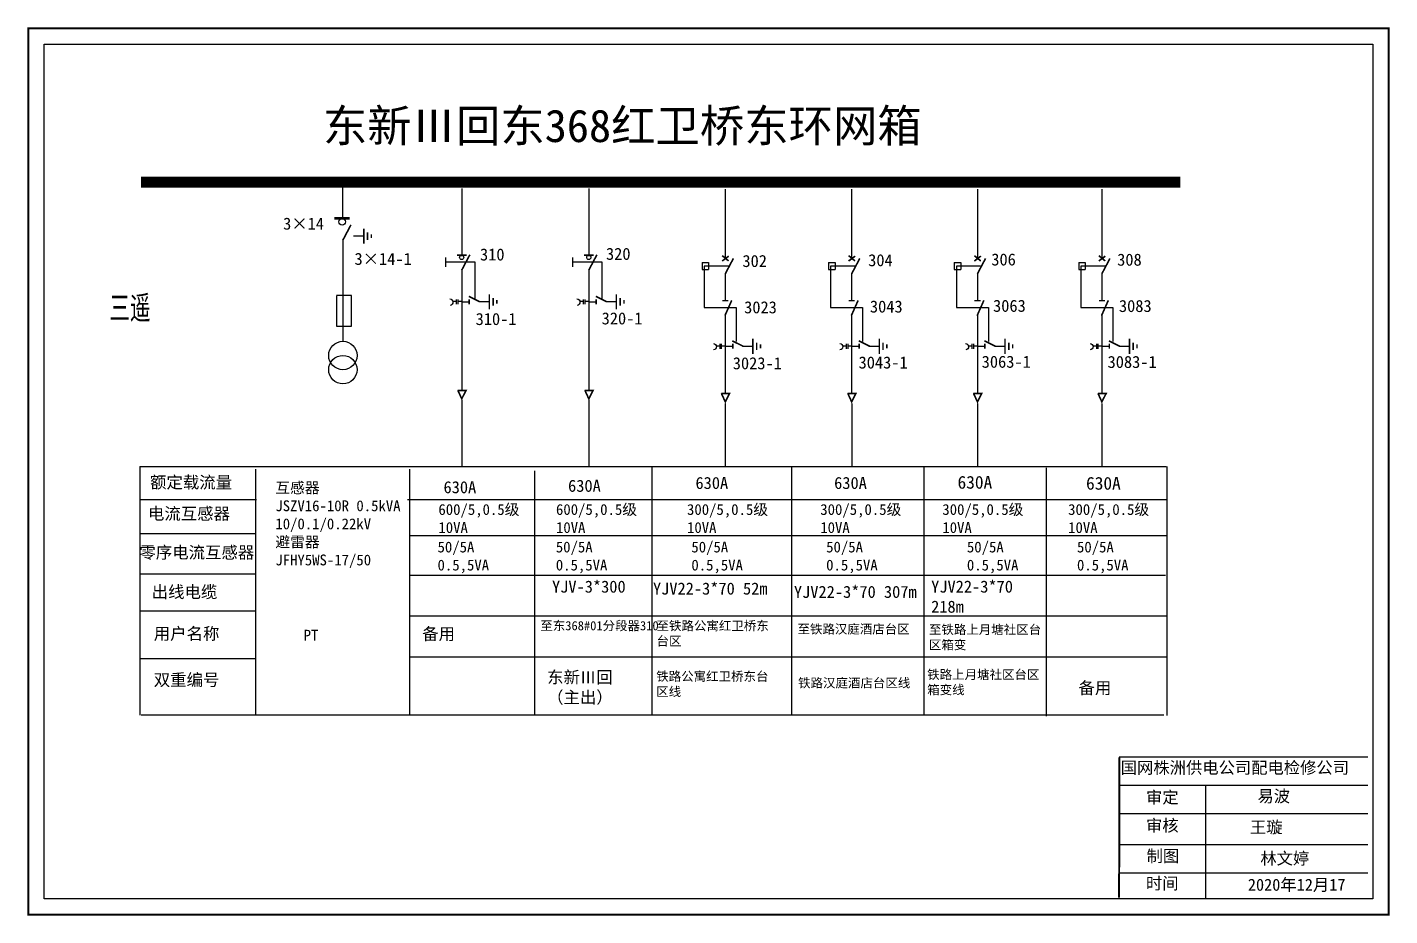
# Model space of a CAD drawing. Extents: x 10 to 155, y -85 to -21.
# Drawn here: x 110.11 to 155.09, y -81.82 to -52.5 of the extents above; entities that cross this region are included whole.
import ezdxf

# ---------------------------------------------------------------- set-up
doc = ezdxf.new("R2010")
doc.units = 0
doc.header["$LTSCALE"] = 0.774411
doc.linetypes.add('ACAD_ISO02W100', pattern=[15, 12, -3])
doc.linetypes.add('CENTER', pattern=[50.8, 31.75, -6.35, 6.35, -6.35])
doc.layers.get('0').update_dxf_attribs({"linetype": 'CONTINUOUS'})
doc.layers.add('2', color=7, linetype='CONTINUOUS')
doc.layers.add('3', color=7, linetype='CONTINUOUS')
doc.styles.add('hztxt_txtstyle_0.00_0_0', font='simkai.ttf')
doc.styles.add('hztxt_txtstyle_2.70_0_0', font='simkai.ttf', dxfattribs={"height": 2.7})
doc.styles.add('字体', font='simkai_0.ttf', dxfattribs={"height": 2.5})
doc.styles.add('宋体', font='', dxfattribs={"width": 0.65})
doc.styles.get('宋体').set_extended_font_data('SimSun')

# ---------------------------------------------------------------- blocks, each defined once
blk = doc.blocks.new('JD')
for points in [[(-2, 0.2), (-2, -0.2), (2, 0.2), (2, -0.2)], [(1, -1.2), (1, -0.8), (-1, -1.2), (-1, -0.8)], [(-0.5, -1.8), (-0.5, -2.2), (0.5, -1.8), (0.5, -2.2)]]:
    blk.add_trace(points)

msp = doc.modelspace()

# ---------------------------------------------------------------- linework, layer by layer
at = {"color": 0}
for p, q in [((120.52, -57.613), (120.52, -58.79)), ((124.452, -57.829), (124.452, -60.016)), ((128.647, -57.829), (128.647, -60.016)), ((133.153, -57.841), (133.153, -60.137)), ((137.326, -57.841), (137.326, -60.137)), ((141.478, -57.841), (141.478, -60.137)), ((145.586, -57.841), (145.586, -60.137)), ((120.526, -59.519), (120.526, -62.857)), ((120.877, -59.386), (121.214, -59.386)), ((132.39, -60.262), (132.605, -60.262)), ((132.39, -60.262), (132.39, -60.5)), ((132.605, -60.262), (132.605, -60.5)), ((136.563, -60.262), (136.778, -60.262)), ((136.563, -60.262), (136.563, -60.5)), ((136.778, -60.262), (136.778, -60.5)), ((140.715, -60.262), (140.929, -60.262)), ((140.715, -60.262), (140.715, -60.5)), ((140.929, -60.262), (140.929, -60.5)), ((144.823, -60.262), (145.038, -60.262)), ((144.823, -60.262), (144.823, -60.5)), ((145.038, -60.262), (145.038, -60.5)), ((124.452, -60.504), (124.452, -64.478)), ((128.647, -60.504), (128.647, -64.478)), ((132.39, -60.5), (132.605, -60.5)), ((133.153, -60.625), (133.153, -61.511)), ((136.563, -60.5), (136.778, -60.5)), ((137.326, -60.625), (137.326, -61.511)), ((140.715, -60.5), (140.929, -60.5)), ((141.478, -60.625), (141.478, -61.511)), ((144.823, -60.5), (145.038, -60.5)), ((145.586, -60.625), (145.586, -61.511)), ((124.452, -61.559), (124.699, -61.559)), ((125.022, -61.552), (125.359, -61.552)), ((128.647, -61.559), (128.894, -61.559)), ((129.217, -61.552), (129.554, -61.552)), ((133.153, -61.954), (133.153, -64.57)), ((137.326, -61.954), (137.326, -64.57)), ((141.478, -61.954), (141.478, -64.57)), ((145.586, -61.954), (145.586, -64.57)), ((133.153, -63.028), (133.4, -63.028)), ((133.723, -63.021), (134.06, -63.021)), ((137.326, -63.028), (137.573, -63.028)), ((137.896, -63.021), (138.233, -63.021)), ((141.478, -63.028), (141.725, -63.028)), ((142.048, -63.021), (142.385, -63.021)), ((145.586, -63.028), (145.833, -63.028)), ((146.156, -63.021), (146.493, -63.021)), ((117.677, -68.094), (113.846, -68.094)), ((117.663, -69.221), (113.831, -69.221)), ((117.663, -70.55), (113.831, -70.55)), ((117.648, -71.764), (113.817, -71.764)), ((117.662, -73.343), (113.83, -73.343))]:
    msp.add_line(p, q, dxfattribs=at)
at = {"color": 0, "linetype": 'ACAD_ISO02W100'}
for p, q in [((133.26, -60.386), (132.458, -60.386)), ((132.458, -60.386), (132.458, -61.75)), ((137.433, -60.386), (136.631, -60.386)), ((136.631, -60.386), (136.631, -61.75)), ((141.585, -60.386), (140.783, -60.386)), ((140.783, -60.386), (140.783, -61.75)), ((145.693, -60.386), (144.891, -60.386)), ((144.891, -60.386), (144.891, -61.75)), ((132.458, -61.75), (133.516, -61.75)), ((133.516, -61.75), (133.516, -62.875)), ((136.631, -61.75), (137.689, -61.75)), ((137.689, -61.75), (137.689, -62.875)), ((140.783, -61.75), (141.841, -61.75)), ((141.841, -61.75), (141.841, -62.875)), ((144.891, -61.75), (145.949, -61.75)), ((145.949, -61.75), (145.949, -62.875))]:
    msp.add_line(p, q, dxfattribs=at)
at = {"color": 0, "linetype": 'CENTER'}
for p, q in [((124.453, -64.799), (124.453, -66.996)), ((128.648, -64.799), (128.648, -66.996)), ((133.154, -64.921), (133.154, -66.984)), ((137.327, -64.921), (137.327, -66.984)), ((141.479, -64.921), (141.479, -66.984)), ((145.587, -64.921), (145.587, -66.984))]:
    msp.add_line(p, q, dxfattribs=at)
at = {"color": 0, "linetype": 'Continuous'}
for p, q in [((113.823, -66.991), (147.709, -66.991)), ((113.838, -75.204), (113.838, -66.991)), ((130.727, -67.006), (130.727, -75.202)), ((135.343, -67.006), (135.343, -75.202)), ((139.71, -67.012), (139.71, -75.208)), ((147.729, -66.996), (147.729, -75.209)), ((117.642, -67.079), (117.642, -75.202)), ((122.729, -67.079), (122.729, -75.202)), ((126.852, -67.134), (126.852, -75.197)), ((143.743, -67.04), (143.743, -75.235)), ((122.667, -68.088), (147.72, -68.088)), ((122.729, -69.268), (147.729, -69.268)), ((122.729, -70.585), (147.688, -70.585)), ((122.729, -71.921), (147.756, -71.921)), ((122.729, -73.279), (147.72, -73.279)), ((147.633, -75.204), (113.865, -75.204)), ((146.162, -76.572), (154.366, -76.572)), ((146.162, -77.509), (154.366, -77.509)), ((149.009, -77.515), (149.009, -81.237)), ((146.162, -78.443), (154.366, -78.443)), ((146.162, -79.463), (154.366, -79.463)), ((146.162, -80.397), (154.366, -80.397))]:
    msp.add_line(p, q, dxfattribs=at)
at = {"color": 0, "linetype": 'Continuous', "const_width": 0.0653}
msp.add_lwpolyline([(110.14, -52.537), (155.059, -52.537), (155.059, -81.784), (110.14, -81.784)], close=True, dxfattribs=at)
at = {"color": 0, "linetype": 'Continuous'}
msp.add_lwpolyline([(110.669, -53.065), (154.53, -53.065), (154.53, -81.256), (110.669, -81.256)], close=True, dxfattribs=at)
at = {"color": 0}
for points, const_width in [([(113.865, -57.613), (148.174, -57.613)], 0.357), ([(120.251, -58.807), (120.753, -58.807)], 0.0851), ([(120.526, -59.532), (120.794, -59.024)], 0.0536), ([(124.294, -60.023), (124.61, -60.023)], 0.0536), ([(124.452, -60.518), (124.72, -60.009)], 0.0536), ([(128.489, -60.023), (128.805, -60.023)], 0.0536), ([(128.647, -60.518), (128.915, -60.009)], 0.0536), ([(133.051, -60.217), (133.269, -60.054)], 0.0536), ([(133.053, -60.039), (133.263, -60.214)], 0.0536), ([(133.153, -60.639), (133.421, -60.131)], 0.0536), ([(137.224, -60.217), (137.442, -60.054)], 0.0536), ([(137.226, -60.039), (137.436, -60.214)], 0.0536), ([(137.326, -60.639), (137.594, -60.131)], 0.0536), ([(141.376, -60.217), (141.593, -60.054)], 0.0536), ([(141.378, -60.039), (141.588, -60.214)], 0.0536), ([(141.478, -60.639), (141.746, -60.131)], 0.0536), ([(145.484, -60.217), (145.702, -60.054)], 0.0536), ([(145.486, -60.039), (145.696, -60.214)], 0.0536), ([(145.586, -60.639), (145.854, -60.131)], 0.0536), ([(124.686, -61.381), (125.043, -61.559)], 0.0536), ([(124.699, -61.477), (124.699, -61.642)], 0.0536), ([(128.88, -61.381), (129.238, -61.559)], 0.0536), ([(128.894, -61.477), (128.894, -61.642)], 0.0536), ([(133.057, -61.525), (133.255, -61.525)], 0.0536), ([(133.142, -62.02), (133.367, -61.514)], 0.0536), ([(137.23, -61.525), (137.428, -61.525)], 0.0536), ([(137.315, -62.02), (137.54, -61.514)], 0.0536), ([(141.381, -61.525), (141.58, -61.525)], 0.0536), ([(141.467, -62.02), (141.692, -61.514)], 0.0536), ([(145.49, -61.525), (145.688, -61.525)], 0.0536), ([(145.575, -62.02), (145.8, -61.514)], 0.0536), ([(133.386, -62.85), (133.744, -63.028)], 0.0536), ([(133.4, -62.946), (133.4, -63.111)], 0.0536), ([(137.56, -62.85), (137.917, -63.028)], 0.0536), ([(137.573, -62.946), (137.573, -63.111)], 0.0536), ([(141.711, -62.85), (142.069, -63.028)], 0.0536), ([(141.725, -62.946), (141.725, -63.111)], 0.0536), ([(145.82, -62.85), (146.177, -63.028)], 0.0536), ([(145.833, -62.946), (145.833, -63.111)], 0.0536), ([(124.32, -64.486), (124.593, -64.486), (124.453, -64.762), (124.323, -64.481)], 0.0536), ([(128.515, -64.486), (128.788, -64.486), (128.648, -64.762), (128.518, -64.481)], 0.0536), ([(133.021, -64.586), (133.294, -64.586), (133.154, -64.863), (133.024, -64.581)], 0.0536), ([(137.194, -64.586), (137.467, -64.586), (137.327, -64.863), (137.197, -64.581)], 0.0536), ([(141.346, -64.586), (141.619, -64.586), (141.479, -64.863), (141.349, -64.581)], 0.0536), ([(145.454, -64.586), (145.727, -64.586), (145.587, -64.863), (145.457, -64.581)], 0.0536)]:
    msp.add_lwpolyline(points, dxfattribs=dict(at, const_width=const_width))
for points in [[(123.911, -60.104), (123.911, -60.403)], [(128.106, -60.104), (128.106, -60.403)], [(120.313, -61.368), (120.313, -62.37), (120.809, -62.37), (120.809, -61.356), (120.313, -61.356)], [(124.272, -61.557), (124.159, -61.557)], [(124.272, -61.481), (124.272, -61.644)], [(124.322, -61.481), (124.322, -61.644)], [(124.451, -61.557), (124.322, -61.557)], [(128.466, -61.557), (128.353, -61.557)], [(128.466, -61.481), (128.466, -61.644)], [(128.517, -61.481), (128.517, -61.644)], [(128.646, -61.557), (128.517, -61.557)], [(132.972, -62.95), (132.972, -63.113)], [(133.023, -62.95), (133.023, -63.113)], [(137.146, -62.95), (137.146, -63.113)], [(137.196, -62.95), (137.196, -63.113)], [(141.297, -62.95), (141.297, -63.113)], [(141.347, -62.95), (141.347, -63.113)], [(145.406, -62.95), (145.406, -63.113)], [(145.456, -62.95), (145.456, -63.113)], [(132.972, -63.026), (132.86, -63.026)], [(133.152, -63.026), (133.023, -63.026)], [(137.146, -63.026), (137.033, -63.026)], [(137.325, -63.026), (137.196, -63.026)], [(141.297, -63.026), (141.184, -63.026)], [(141.477, -63.026), (141.347, -63.026)], [(145.406, -63.026), (145.293, -63.026)], [(145.585, -63.026), (145.456, -63.026)]]:
    msp.add_lwpolyline(points, dxfattribs=at)
at = {"color": 0, "linetype": 'ACAD_ISO02W100'}
for points in [[(124.891, -61.475), (124.891, -60.254), (123.911, -60.254)], [(129.086, -61.475), (129.086, -60.254), (128.106, -60.254)]]:
    msp.add_lwpolyline(points, dxfattribs=at)
at = {"color": 0}
for points in [[(124.062, -61.465, -0.877934), (124.067, -61.682)], [(128.257, -61.465, -0.877934), (128.262, -61.682)], [(132.763, -62.934, -0.877934), (132.768, -63.151)], [(136.937, -62.934, -0.877934), (136.941, -63.151)], [(141.088, -62.934, -0.877934), (141.092, -63.151)], [(145.197, -62.934, -0.877934), (145.201, -63.151)]]:
    msp.add_lwpolyline(points, format="xyb", dxfattribs=at)
at = {"color": 0, "linetype": 'Continuous', "const_width": 0.0658}
msp.add_lwpolyline([(146.162, -76.587), (146.157, -81.221)], dxfattribs=at)
at = {"color": 0}
for centre, radius in [((120.502, -58.927), 0.109), ((124.452, -60.099), 0.0687), ((128.647, -60.099), 0.0687)]:
    msp.add_circle(centre, radius, dxfattribs=at)
at = {"layer": '2', "color": 0}
for centre in [(120.528, -63.333), (120.528, -63.801)]:
    msp.add_circle(centre, 0.468, dxfattribs=at)

# ---------------------------------------------------------------- block references
at = {"color": 0, "xscale": 0.1250969443951817, "yscale": 0.1250969443951817, "zscale": 0.1250969443951815, "rotation": 90}
for p in [(121.219, -59.396), (125.364, -61.562), (129.559, -61.562), (134.065, -63.031), (138.238, -63.031), (142.39, -63.031), (146.498, -63.031)]:
    msp.add_blockref('JD', p, dxfattribs=at)

# ---------------------------------------------------------------- texts
at = {"color": 0, "linetype": 'Continuous', "style": 'hztxt_txtstyle_2.70_0_0'}
for s, p in [('3×14', (118.555, -59.181)), ('310', (125.055, -60.199)), ('320', (129.215, -60.178)), ('3×14-1', (120.912, -60.344)), ('302', (133.719, -60.414)), ('304', (137.871, -60.388)), ('306', (141.936, -60.363)), ('308', (146.092, -60.37)), ('3023', (133.776, -61.942)), ('3043', (137.929, -61.917)), ('3063', (141.994, -61.892)), ('3083', (146.15, -61.898)), ('310-1', (124.911, -62.328)), ('320-1', (129.071, -62.308)), ('3023-1', (133.401, -63.788)), ('3043-1', (137.554, -63.763)), ('3063-1', (141.619, -63.738)), ('3083-1', (145.775, -63.744))]:
    msp.add_text(s, height=0.3971, dxfattribs=at).set_placement(p)
at = {"color": 0, "linetype": 'Continuous', "attachment_point": 1}
for s, insert, char_height, width, style in [('{\\fSimSun|b0|i0|c134|p2;东新Ⅲ回东368红卫桥东环网箱}', (119.869, -55.217), 1.0739, 32.41895, '字体'), ('{\\fSimSun|b0|i0|c134|p2;额定载流量}', (114.162, -67.317), 0.39713, 6.40232, 'hztxt_txtstyle_2.70_0_0'), ('\\A1;{\\fSimSun|b0|i0|c134|p2;互感器\\PJSZV16-10R 0.5kVA\\P10/0.1/0.22kV\\P避雷器\\PJFHY5WS-17/50}', (118.299, -67.517), 0.35742, 6.59062, 'hztxt_txtstyle_2.70_0_0'), ('{\\fSimSun|b0|i0|c134|p2;630A}', (127.963, -67.433), 0.39713, 6.40232, 'hztxt_txtstyle_2.70_0_0'), ('{\\fSimSun|b0|i0|c134|p2;630A}', (132.169, -67.339), 0.39713, 6.40232, 'hztxt_txtstyle_2.70_0_0'), ('{\\fSimSun|b0|i0|c134|p2;630A}', (136.748, -67.339), 0.39713, 6.40232, 'hztxt_txtstyle_2.70_0_0'), ('{\\fSimSun|b0|i0|c134|p2;630A}', (140.822, -67.306), 0.42087, 3.3842, 'hztxt_txtstyle_0.00_0_0'), ('{\\fSimSun|b0|i0|c134|p2;630A}', (145.065, -67.339), 0.42087, 3.3842, 'hztxt_txtstyle_0.00_0_0'), ('{\\fSimSun|b0|i0|c134|p2;630A}', (123.851, -67.48), 0.39713, 6.40232, 'hztxt_txtstyle_2.70_0_0'), ('{\\fSimSun|b0|i0|c134|p2;电流互感器}', (114.093, -68.35), 0.39713, 6.40232, 'hztxt_txtstyle_2.70_0_0'), ('\\A1;{\\fSimSun|b0|i0|c134|p2;600/5,0.5级\\P10VA}', (123.682, -68.235), 0.35742, 6.59062, 'hztxt_txtstyle_2.70_0_0'), ('\\A1;{\\fSimSun|b0|i0|c134|p2;600/5,0.5级\\P10VA}', (127.564, -68.235), 0.35742, 6.59062, 'hztxt_txtstyle_2.70_0_0'), ('\\A1;{\\fSimSun|b0|i0|c134|p2;300/5,0.5级\\P10VA}', (131.89, -68.235), 0.35742, 6.59062, 'hztxt_txtstyle_2.70_0_0'), ('\\A1;{\\fSimSun|b0|i0|c134|p2;300/5,0.5级\\P10VA}', (136.29, -68.235), 0.35742, 6.59062, 'hztxt_txtstyle_2.70_0_0'), ('\\A1;{\\fSimSun|b0|i0|c134|p2;300/5,0.5级\\P10VA}', (140.32, -68.235), 0.35742, 6.59062, 'hztxt_txtstyle_2.70_0_0'), ('\\A1;{\\fSimSun|b0|i0|c134|p2;300/5,0.5级\\P10VA}', (144.473, -68.235), 0.35742, 6.59062, 'hztxt_txtstyle_2.70_0_0'), ('{\\fSimSun|b0|i0|c134|p2;零序电流互感器}', (113.811, -69.631), 0.39713, 6.40232, 'hztxt_txtstyle_2.70_0_0'), ('{\\fSimSun|b0|i0|c134|p2;50/5A\\P0.5,5VA}', (123.654, -69.473), 0.35742, 6.40232, 'hztxt_txtstyle_2.70_0_0'), ('{\\fSimSun|b0|i0|c134|p2;50/5A\\P0.5,5VA}', (127.559, -69.473), 0.35742, 6.40232, 'hztxt_txtstyle_2.70_0_0'), ('{\\fSimSun|b0|i0|c134|p2;50/5A\\P0.5,5VA}', (132.034, -69.473), 0.35742, 6.40232, 'hztxt_txtstyle_2.70_0_0'), ('{\\fSimSun|b0|i0|c134|p2;50/5A\\P0.5,5VA}', (136.484, -69.473), 0.35742, 6.40232, 'hztxt_txtstyle_2.70_0_0'), ('{\\fSimSun|b0|i0|c134|p2;50/5A\\P0.5,5VA}', (141.131, -69.473), 0.35742, 6.40232, 'hztxt_txtstyle_2.70_0_0'), ('{\\fSimSun|b0|i0|c134|p2;50/5A\\P0.5,5VA}', (144.765, -69.473), 0.35742, 6.40232, 'hztxt_txtstyle_2.70_0_0'), ('{\\fSimSun|b0|i0|c134|p2;出线电缆}', (114.217, -70.934), 0.39713, 6.40232, 'hztxt_txtstyle_2.70_0_0'), ('{\\fSimSun|b0|i0|c134|p2;YJV-3*300}', (127.433, -70.76), 0.39713, 6.40232, 'hztxt_txtstyle_2.70_0_0'), ('{\\fSimSun|b0|i0|c134|p2;YJV22-3*70 52m}', (130.766, -70.824), 0.39713, 6.40232, 'hztxt_txtstyle_2.70_0_0'), ('{\\fSimSun|b0|i0|c134|p2;YJV22-3*70 307m}', (135.42, -70.933), 0.39713, 6.40232, 'hztxt_txtstyle_2.70_0_0'), ('{\\fSimSun|b0|i0|c134|p2;YJV22-3*70 \\P218m}', (139.95, -70.759), 0.39713, 6.40232, 'hztxt_txtstyle_2.70_0_0'), ('{\\fSimSun|b0|i0|c134|p2;用户名称}', (114.285, -72.31), 0.39713, 6.40232, 'hztxt_txtstyle_2.70_0_0'), ('{\\fSimSun|b0|i0|c134|p2;PT}', (119.234, -72.382), 0.35883, 2.79164, 'hztxt_txtstyle_0.00_0_0'), ('{\\fSimSun|b0|i0|c134|p2;备用}', (123.147, -72.318), 0.39713, 6.40232, 'hztxt_txtstyle_2.70_0_0'), ('{\\fSimSun|b0|i0|c134|p2;至东368#01分段器310}', (127.048, -72.096), 0.30182, 3.76193, 'hztxt_txtstyle_2.70_0_0'), ('{\\fSimSun|b0|i0|c134|p2;至铁路公寓红卫桥东台区}', (130.884, -72.098), 0.30182, 3.91915, 'hztxt_txtstyle_2.70_0_0'), ('{\\fSimSun|b0|i0|c134|p2;至铁路汉庭酒店台区}', (135.538, -72.207), 0.30182, 3.91915, 'hztxt_txtstyle_2.70_0_0'), ('{\\fSimSun|b0|i0|c134|p2;至铁路上月塘社区台区箱变}', (139.878, -72.223), 0.30182, 3.91915, 'hztxt_txtstyle_2.70_0_0'), ('{\\fSimSun|b0|i0|c134|p2;东新Ⅲ回（主出）}', (127.271, -73.749), 0.39713, 2.88312, 'hztxt_txtstyle_2.70_0_0'), ('{\\fSimSun|b0|i0|c134|p2;铁路公寓红卫桥东台区线}', (130.874, -73.767), 0.30182, 3.91915, 'hztxt_txtstyle_2.70_0_0'), ('{\\fSimSun|b0|i0|c134|p2;铁路上月塘社区台区箱变线}', (139.82, -73.707), 0.30182, 3.91915, 'hztxt_txtstyle_2.70_0_0'), ('{\\fSimSun|b0|i0|c134|p2;双重编号}', (114.285, -73.835), 0.39713, 6.40232, 'hztxt_txtstyle_2.70_0_0'), ('{\\fSimSun|b0|i0|c134|p2;铁路汉庭酒店台区线}', (135.557, -73.984), 0.30182, 3.91915, 'hztxt_txtstyle_2.70_0_0'), ('{\\fSimSun|b0|i0|c134|p2;备用}', (144.815, -74.102), 0.39713, 6.40232, 'hztxt_txtstyle_2.70_0_0'), ('国网株洲供电公司配电检修公司', (146.21, -76.734), 0.39464, 10.78918, '字体'), ('\\f\uffbfﾬￌﾣﾤ_GB2312|b0|i0|c134|p49;审定', (147.043, -77.714), 0.39464, 3.08628, '字体'), ('易波', (150.725, -77.673), 0.3946, 3.08628, '字体'), ('\\f\uffbfﾬￌﾣﾤ_GB2312|b0|i0|c134|p49;审核', (147.043, -78.643), 0.39464, 3.08628, '字体'), ('王璇', (150.475, -78.697), 0.3946, 3.08628, '字体'), ('\\f\uffbfﾬￌﾣﾤ_GB2312|b0|i0|c134|p49;制图', (147.064, -79.646), 0.39464, 3.08628, '字体'), ('林文婷', (150.819, -79.729), 0.3946, 3.08628, '字体'), ('\\f\uffbfﾬￌﾣﾤ_GB2312|b0|i0|c134|p49;时间', (147.043, -80.551), 0.39464, 3.08628, '字体'), ('2020年12月17', (150.406, -80.597), 0.3946, 5.77252, '字体')]:
    msp.add_mtext(s, dxfattribs=dict(at, insert=insert, char_height=char_height, width=width, style=style))
at = {"layer": '3', "color": 0, "style": '宋体', "width": 0.65}
msp.add_text('三遥', height=0.7673, dxfattribs=at).set_placement((112.818, -62.141, -0.011))

doc.saveas('drawing.dxf')
